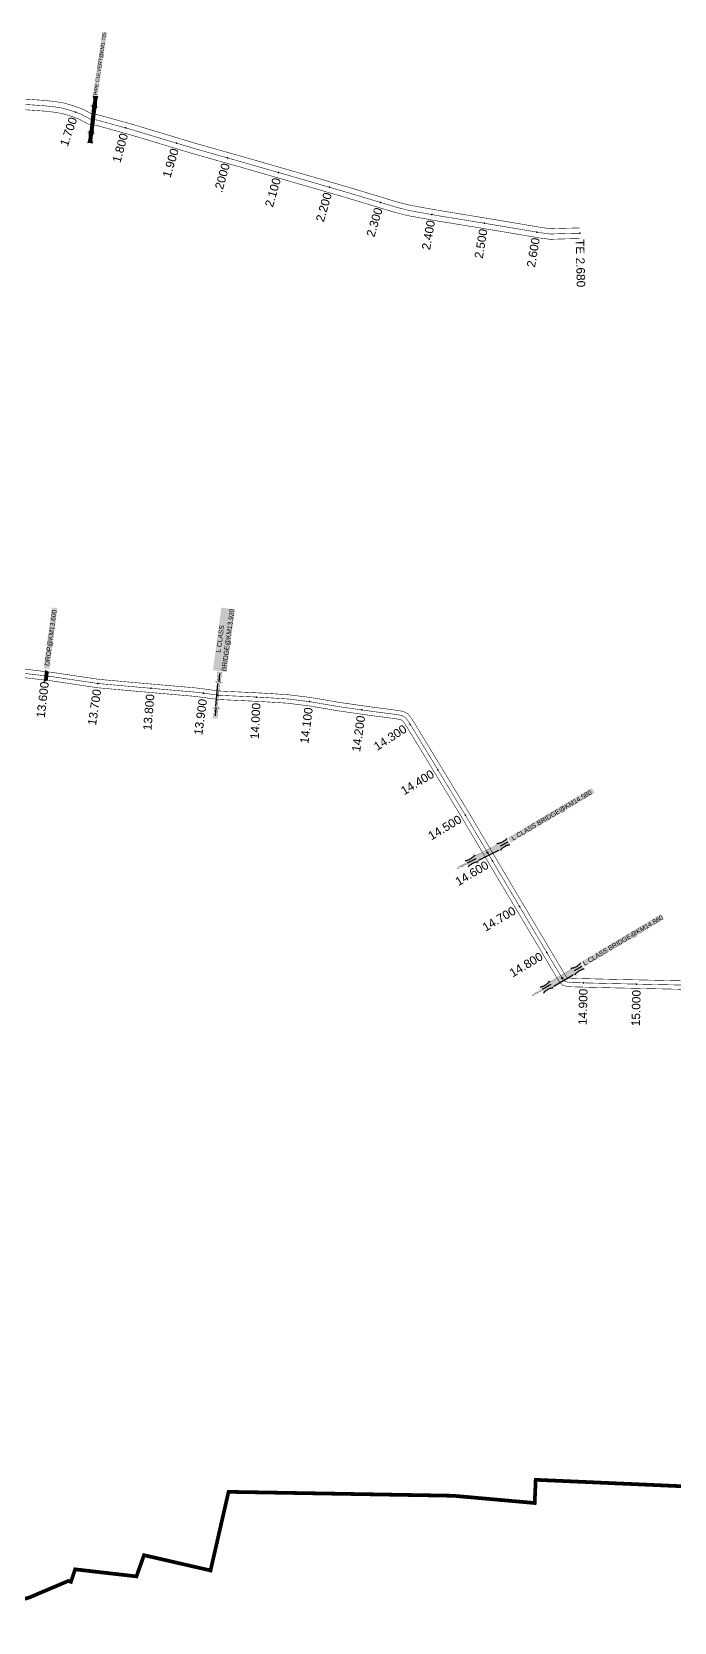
# Model space of a CAD drawing. Header units: inches. Extents: x 174104 to 230935, y 1583276 to 1631460.
# Drawn here: x 193904 to 195115, y 1616993 to 1619986 of the extents above; entities that cross this region are included whole.
import ezdxf
from ezdxf.enums import TextEntityAlignment as Align

# ---------------------------------------------------------------- set-up
doc = ezdxf.new("R2010")
doc.units = ezdxf.units.IN
doc.header["$LTSCALE"] = 15
doc.header["$MEASUREMENT"] = 0
doc.linetypes.add('ACAD_ISO02W100', pattern=[15, 12, -3])
doc.linetypes.add('HIDDEN2', pattern=[0.1875, 0.125, -0.0625])
for name, color, linetype in [('CANAL1', 7, 'Continuous'), ('CHANAGE', 1, 'Continuous'), ('CS', 134, 'Continuous'), ('CSMark', 72, 'Continuous'), ('POINT', 2, 'Continuous'), ('STRUCTURE', 5, 'Continuous'), ('text2', 7, 'Continuous'), ('VILLAGE BOUNDRY', 5, 'Continuous')]:
    doc.layers.add(name, color=color, linetype=linetype)
doc.styles.get("Standard").update_dxf_attribs({"font": 'arial.ttf'})
doc.dimstyles.get("Standard").update_dxf_attribs({"dimtxt": 0.18, "dimasz": 0.18, "dimexe": 0.18, "dimexo": 0.0625, "dimgap": 0.09, "dimtad": 0, "dimtih": 1, "dimtoh": 1, "dimdec": 4, "dimzin": 0, "dimdsep": 46, "dimtxsty": 'Standard', "dimcen": 0.09, "dimadec": 0, "dimazin": 0, "dimtfac": 1, "dimtdec": 4, "dimtofl": 0, "dimtmove": 0, "dimatfit": 3, "dimfxl": 1, "dimtolj": 1, "dimtzin": 0, "dimarcsym": 0})

# ---------------------------------------------------------------- blocks, each defined once
blk = doc.blocks.new('DROP')
h = blk.add_hatch()
h.set_pattern_fill('ANSI31', color=1, scale=10, angle=45)
h.set_pattern_definition([(90, (-324.4107, -25.7687), (-1.25, 0), [])])
h.paths.add_polyline_path([(-9.9, -4.3), (-13.8, 4.1), (13.8, 4.1), (10.2, -4.3)])
at = {"layer": 'STRUCTURE', "color": 5, "const_width": 0.49}
blk.add_lwpolyline([(-9.9, -4.3), (-13.8, 4.1), (13.8, 4.1), (10.2, -4.3), (-9.9, -4.3)], dxfattribs=at)
at = {"layer": 'STRUCTURE', "color": 5}
blk.add_circle((0, 0), 1.33, dxfattribs=at)
blk = doc.blocks.new('SLB')
at = {"layer": 'STRUCTURE'}
h = blk.add_hatch(dxfattribs=at)
h.set_pattern_fill('DOTS', color=6, scale=20, angle=320.3722, style=0)
h.set_pattern_definition([(320.372247934, (-159.4327, -72.9564), (1.2786241598, 0.5641323054), [0, -1.25])])
h.paths.add_polyline_path([(769699.5, 1706871.1), (769699.5, 1706861.1), (769729.1, 1706861.1), (769732.1, 1706863.1), (769792.1, 1706863.1), (769795.1, 1706861.1), (769824.7, 1706861.1), (769824.7, 1706871.1), (769795.1, 1706871.1), (769792.1, 1706869.1), (769732.1, 1706869.1), (769729.1, 1706871.1)])
at = {"layer": 'STRUCTURE', "color": 6, "linetype": 'ACAD_ISO02W100', "ltscale": 0.5, "const_width": 0.5}
for points in [[(769699.5, 1706871.1), (769729.1, 1706871.1)], [(769699.5, 1706861.1), (769729.1, 1706861.1)], [(769795.1, 1706871.1), (769824.7, 1706871.1)], [(769795.1, 1706861.1), (769824.7, 1706861.1)]]:
    blk.add_lwpolyline(points, dxfattribs=at)
at = {"layer": 'STRUCTURE', "color": 6, "const_width": 0.628}
for points in [[(769726.1, 1706877.1), (769726.1, 1706873.1), (769732.1, 1706869.1), (769792.1, 1706869.1), (769798.1, 1706873.1), (769798.1, 1706877.1)], [(769726.1, 1706855.1), (769726.1, 1706859.1), (769732.1, 1706863.1), (769792.1, 1706863.1), (769798.1, 1706859.1), (769798.1, 1706855.1)]]:
    blk.add_lwpolyline(points, dxfattribs=at)
at = {"layer": 'STRUCTURE', "color": 6}
blk.add_lwpolyline([(769732.1, 1706863.1), (769792.1, 1706863.1)], dxfattribs=at)
blk.add_lwpolyline([(769732.1, 1706863.1), (769792.1, 1706863.1)], dxfattribs=at)
at = {"layer": 'STRUCTURE', "color": 0}
blk.add_circle((769762.1, 1706866.1), 1.24, dxfattribs=at)
for points in [[(769703.8, 1706866), (769726.7, 1706866)], [(769818.6, 1706865.8), (769795.7, 1706865.8)]]:
    blk.add_leader(points, dimstyle='Standard', override={"dimasz": 10, "dimgap": 0.09, "dimtad": 0}, dxfattribs=at)
blk = doc.blocks.new('SP')
at = {"layer": 'STRUCTURE'}
h = blk.add_hatch(dxfattribs=at)
h.set_pattern_fill('DASH', color=256, scale=8, style=0)
edge = h.paths.add_edge_path()
edge.add_spline(control_points=[(769825.7, 1706742.1), (769825.3, 1706741.8), (769823.8, 1706740.8), (769820.9, 1706740.3), (769817, 1706739.7), (769811.4, 1706738.9), (769804, 1706739.7), (769798.4, 1706741), (769795.6, 1706741.6)], knot_values=[0, 0, 0, 0, 1.613557, 5.24513, 8.624976, 13.470124, 22.190216, 30.746377, 30.746377, 30.746377, 30.746377], degree=3, periodic=0)
edge.add_line((769795.6, 1706741.6), (769792.6, 1706739.6))
edge.add_line((769792.6, 1706739.6), (769732.6, 1706739.6))
edge.add_line((769732.6, 1706739.6), (769729.6, 1706741.6))
edge.add_spline(control_points=[(769729.6, 1706741.6), (769726.9, 1706740.9), (769721.3, 1706739.5), (769713.9, 1706738.5), (769708.3, 1706739.1), (769704.4, 1706739.6), (769701.5, 1706740), (769700, 1706741), (769699.5, 1706741.3)], knot_values=[0, 0, 0, 0, 8.556161, 17.276253, 22.121402, 25.501247, 29.13282, 30.746377, 30.746377, 30.746377, 30.746377], degree=3, periodic=0)
edge.add_line((769699.5, 1706741.3), (769699.5, 1706722.1))
edge.add_spline(control_points=[(769699.5, 1706722.1), (769700, 1706722.4), (769701.4, 1706723.4), (769704.3, 1706724), (769708.2, 1706724.5), (769713.8, 1706725.3), (769721.2, 1706724.5), (769726.8, 1706723.3), (769729.6, 1706722.6)], knot_values=[0, 0, 0, 0, 1.613557, 5.24513, 8.624976, 13.470124, 22.190216, 30.746377, 30.746377, 30.746377, 30.746377], degree=3, periodic=0)
edge.add_line((769729.6, 1706722.6), (769732.6, 1706724.6))
edge.add_line((769732.6, 1706724.6), (769792.6, 1706724.6))
edge.add_line((769792.6, 1706724.6), (769795.6, 1706722.6))
edge.add_spline(control_points=[(769795.6, 1706722.6), (769798.4, 1706723.3), (769803.9, 1706724.8), (769811.3, 1706725.8), (769817, 1706725.1), (769820.9, 1706724.7), (769823.8, 1706724.2), (769825.2, 1706723.3), (769825.7, 1706723)], knot_values=[0, 0, 0, 0, 8.556161, 17.276253, 22.121402, 25.501247, 29.13282, 30.746377, 30.746377, 30.746377, 30.746377], degree=3, periodic=0)
edge.add_line((769825.7, 1706723), (769825.7, 1706742.1))
h.paths.add_polyline_path([(769764.2, 1706732.1, -1), (769761.1, 1706732.1, -1)], flags=0)
h.paths.add_polyline_path([(769761.1, 1706732.1, 1), (769764.2, 1706732.1, 1)], flags=16)
at = {"layer": 'STRUCTURE', "const_width": 0.628}
for points in [[(769726.6, 1706747.6), (769726.6, 1706743.6), (769732.6, 1706739.6), (769792.6, 1706739.6), (769798.6, 1706743.6), (769798.6, 1706747.6)], [(769726.6, 1706716.6), (769726.6, 1706720.6), (769732.6, 1706724.6), (769792.6, 1706724.6), (769798.6, 1706720.6), (769798.6, 1706716.6)]]:
    blk.add_lwpolyline(points, dxfattribs=at)
at = {"layer": 'STRUCTURE', "color": 3}
blk.add_lwpolyline([(769732.6, 1706724.6), (769792.6, 1706724.6)], dxfattribs=at)
blk.add_lwpolyline([(769732.6, 1706724.6), (769792.6, 1706724.6)], dxfattribs=at)
at = {"layer": 'STRUCTURE', "color": 0}
blk.add_circle((769762.6, 1706732.1), 1.55, dxfattribs=at)
at = {"layer": 'STRUCTURE'}
for points in [[(769699.5, 1706741.3), (769700.9, 1706740.5), (769704.4, 1706739.6), (769707.8, 1706739.2), (769712.6, 1706738.8), (769721.3, 1706739.7), (769729.6, 1706741.6)], [(769699.5, 1706722.1), (769700.9, 1706723), (769704.4, 1706724), (769707.7, 1706724.5), (769712.5, 1706725), (769721.2, 1706724.4), (769729.6, 1706722.6)], [(769825.7, 1706742.1), (769824.3, 1706741.3), (769820.8, 1706740.3), (769817.5, 1706739.8), (769812.7, 1706739.2), (769804, 1706739.9), (769795.6, 1706741.6)], [(769825.7, 1706723), (769824.3, 1706723.8), (769820.8, 1706724.7), (769817.4, 1706725.1), (769812.6, 1706725.5), (769803.9, 1706724.6), (769795.6, 1706722.6)]]:
    blk.add_spline(points, degree=3, dxfattribs=at)
at = {"layer": 'STRUCTURE', "color": 0}
blk.add_text('STREAM', height=5, dxfattribs=at).set_placement((769684.3, 1706732.1), align=Align.MIDDLE_CENTER)
for points in [[(769727.4, 1706732.1), (769700.8, 1706732.1)], [(769824.4, 1706732.1), (769800.5, 1706732.1)]]:
    blk.add_leader(points, dimstyle='Standard', override={"dimasz": 10, "dimgap": 0.09, "dimtad": 0}, dxfattribs=at)
blk = doc.blocks.new('PIPE C')
at = {"layer": 'STRUCTURE'}
h = blk.add_hatch(dxfattribs=at)
h.set_pattern_fill('DASH', color=256, scale=5.6, angle=-90, style=0)
h.set_pattern_definition([(270, (-1194663.9188, 538833.8274), (0.7, -0.7), [0.7, -0.7])])
edge = h.paths.add_edge_path()
edge.add_spline(control_points=[(4.6, -44.2), (4.4, -43.9), (3.7, -42.8), (3.2, -40.8), (2.9, -38.1), (2.3, -34.2), (2.9, -29), (3.8, -25), (4.2, -23.1)], knot_values=[0, 0, 0, 0, 1.613557, 5.24513, 8.624976, 13.470124, 22.190216, 30.746377, 30.746377, 30.746377, 30.746377], degree=3, periodic=0)
edge.add_line((4.2, -23.1), (2.8, -21))
edge.add_line((2.8, -21), (2.8, 21))
edge.add_line((2.8, 21), (4.2, 23.1))
edge.add_spline(control_points=[(4.2, 23.1), (3.7, 25), (2.7, 28.9), (2, 34.1), (2.4, 38), (2.7, 40.8), (3.1, 42.8), (3.8, 43.8), (4, 44.2)], knot_values=[0, 0, 0, 0, 8.556161, 17.276253, 22.121402, 25.501247, 29.13282, 30.746377, 30.746377, 30.746377, 30.746377], degree=3, periodic=0)
edge.add_line((4, 44.2), (-4.6, 44.2))
edge.add_spline(control_points=[(-4.6, 44.2), (-4.4, 43.9), (-3.7, 42.8), (-3.2, 40.8), (-2.9, 38.1), (-2.3, 34.2), (-2.9, 29), (-3.8, 25), (-4.2, 23.1)], knot_values=[0, 0, 0, 0, 1.613557, 5.24513, 8.624976, 13.470124, 22.190216, 30.746377, 30.746377, 30.746377, 30.746377], degree=3, periodic=0)
edge.add_line((-4.2, 23.1), (-2.8, 21))
edge.add_line((-2.8, 21), (-2.8, -21))
edge.add_line((-2.8, -21), (-4.2, -23.1))
edge.add_spline(control_points=[(-4.2, -23.1), (-3.7, -25), (-2.7, -28.9), (-2, -34.1), (-2.4, -38), (-2.7, -40.8), (-3.1, -42.8), (-3.8, -43.8), (-4, -44.2)], knot_values=[0, 0, 0, 0, 8.556161, 17.276253, 22.121402, 25.501247, 29.13282, 30.746377, 30.746377, 30.746377, 30.746377], degree=3, periodic=0)
edge.add_line((-4, -44.2), (4.6, -44.2))
blk.add_circle((0, 0), 0.657)
at = {"layer": 'STRUCTURE', "const_width": 0.44}
for points in [[(-8.4, 25.2), (-5.6, 25.2), (-2.8, 21), (-2.8, -21), (-5.6, -25.2), (-8.4, -25.2)], [(8.4, 25.2), (5.6, 25.2), (2.8, 21), (2.8, -21), (5.6, -25.2), (8.4, -25.2)]]:
    blk.add_lwpolyline(points, dxfattribs=at)
at = {"layer": 'STRUCTURE', "color": 3}
for points in [[(-2.8, 21), (-2.8, -21)], [(-2.8, 21), (-2.8, -21)], [(2.8, 21), (2.8, -21)]]:
    blk.add_lwpolyline(points, dxfattribs=at)
at = {"layer": 'STRUCTURE'}
for points in [[(-4.6, 44.2), (-4, 43.2), (-3.3, 40.8), (-2.9, 38.4), (-2.5, 35.1), (-3, 29), (-4.2, 23.1)], [(4, 44.2), (3.4, 43.2), (2.8, 40.7), (2.5, 38.4), (2.2, 35), (2.8, 28.9), (4.2, 23.1)], [(-4, -44.2), (-3.4, -43.2), (-2.8, -40.7), (-2.5, -38.4), (-2.2, -35), (-2.8, -28.9), (-4.2, -23.1)], [(4.6, -44.2), (4, -43.2), (3.3, -40.8), (2.9, -38.4), (2.5, -35.1), (3, -29), (4.2, -23.1)]]:
    blk.add_spline(points, degree=3, dxfattribs=at)
at = {"layer": 'STRUCTURE', "color": 0}
for points in [[(-0.2, 44.3), (-0.2, 28.7)], [(0, -23.2), (0, -38.9)]]:
    blk.add_leader(points, dimstyle='Standard', override={"dimscale": 0.062085, "dimtxt": 50, "dimasz": 100, "dimgap": 0.09, "dimtad": 0, "dimzin": 2}, dxfattribs=at)

msp = doc.modelspace()

# ---------------------------------------------------------------- linework, layer by layer
at = {"layer": 'CANAL1', "color": 200, "const_width": 1}
for points in [[(193876.70574, 1619840.43762), (193926.43036, 1619837.01767), (193944.76599, 1619835.03428), (193959.91406, 1619832.62977), (193973.84115, 1619828.63882), (193992.52591, 1619822.10215), (194010.28877, 1619812.47574), (194024.53682, 1619810.34616), (194088.17045, 1619792.77285), (194207.27567, 1619756.90046), (194297.93938, 1619731.2849), (194423.26124, 1619695.25764), (194496.55746, 1619673.93109), (194589.5867, 1619645.8878), (194613.30884, 1619640.00136), (194643.45299, 1619634.52344), (194673.19101, 1619629.2871), (194706.45264, 1619623.89345), (194753.79607, 1619616.1106), (194803.73305, 1619607.82293), (194862.09872, 1619597.89369), (194880.47719, 1619595.5315), (194907.58559, 1619596.33685), (194936.80104, 1619597.02478)], [(193877.74507, 1619860.41339), (193928.19264, 1619856.94371), (193947.41077, 1619854.86486), (193964.25253, 1619852.19151), (193979.90304, 1619847.70669), (194000.64468, 1619840.45045), (194016.72488, 1619831.73593), (194028.69224, 1619829.94724), (194093.71705, 1619811.98974), (194212.87885, 1619776.1003), (194303.42119, 1619750.51903), (194428.81791, 1619714.47025), (194502.23755, 1619693.10779), (194594.88451, 1619665.17974), (194617.5094, 1619659.56557), (194646.97512, 1619654.21094), (194676.52599, 1619649.00756), (194709.67546, 1619643.63209), (194757.05545, 1619635.84323), (194807.04741, 1619627.54644), (194865.05188, 1619617.67865), (194881.46115, 1619615.56956), (194907.05323, 1619616.32985), (194936.33023, 1619617.01924)], [(193858.51523, 1618790.37504), (193942.67508, 1618780.39847), (194030.44766, 1618767.35488), (194109.97913, 1618760.16979), (194214.3398, 1618751.10279), (194257.05686, 1618745.36945), (194337.21019, 1618741.52894), (194387.5341, 1618738.35565), (194430.1458, 1618733.02351), (194485.67657, 1618723.60919), (194547.01852, 1618714.87655), (194584.61857, 1618710.02651), (194604.05533, 1618707.06403), (194613.37741, 1618701.69015), (194618.17388, 1618695.61949), (194625.94948, 1618683.59681), (194657.45286, 1618631.80548), (194724.26673, 1618521.74552), (194771.76758, 1618441.66638), (194885.42357, 1618250.38145), (194906.17265, 1618215.53792), (194910.01753, 1618209.38557), (194911.2767, 1618207.37073), (194912.78868, 1618205.89972), (194921.49459, 1618204.61748), (195005.55127, 1618202.53189), (195165.9111, 1618199.12134)], [(193856.40677, 1618774.51296), (193940.55692, 1618764.53753), (194028.55034, 1618751.46112), (194108.56687, 1618744.23221), (194212.5822, 1618735.19521), (194255.60714, 1618729.42055), (194336.32381, 1618725.55306), (194386.0359, 1618722.41835), (194427.8142, 1618717.19049), (194483.21143, 1618707.79881), (194544.86748, 1618699.02145), (194582.38943, 1618694.18149), (194598.67067, 1618691.69997), (194602.72659, 1618689.36185), (194605.15012, 1618686.29451), (194612.39452, 1618675.09319), (194643.78314, 1618623.49052), (194710.54727, 1618513.51248), (194758.00642, 1618433.50362), (194871.66843, 1618242.20855), (194892.51335, 1618207.20408), (194896.44922, 1618200.90613), (194898.7333, 1618197.25127), (194905.33932, 1618190.82428), (194920.12541, 1618188.64652), (195005.18273, 1618186.53611), (195165.6789, 1618183.12266)]]:
    msp.add_lwpolyline(points, dxfattribs=at)
at = {"layer": 'CANAL1', "color": 1, "linetype": 'HIDDEN2', "ltscale": 4, "const_width": 1}
for points in [[(193877.22541, 1619850.42551), (193927.3115, 1619846.98069), (193946.08838, 1619844.94957), (193962.08329, 1619842.41064), (193976.8721, 1619838.17275), (193996.58529, 1619831.2763), (194013.50682, 1619822.10583), (194026.61453, 1619820.1467), (194090.94375, 1619802.3813), (194210.07726, 1619766.50038), (194300.68029, 1619740.90196), (194426.03958, 1619704.86395), (194499.39751, 1619683.51944), (194592.2356, 1619655.53377), (194615.40912, 1619649.78347), (194645.21406, 1619644.36719), (194674.8585, 1619639.14733), (194708.06405, 1619633.76277), (194755.42576, 1619625.97692), (194805.39023, 1619617.68468), (194863.5753, 1619607.78617), (194880.96917, 1619605.55053), (194907.31941, 1619606.33335), (194936.56563, 1619607.02201)], [(193857.461, 1618782.444), (193941.616, 1618772.468), (194029.499, 1618759.408), (194109.273, 1618752.201), (194213.461, 1618743.149), (194256.332, 1618737.395), (194336.767, 1618733.541), (194386.785, 1618730.387), (194428.98, 1618725.107), (194484.444, 1618715.704), (194545.943, 1618706.949), (194583.504, 1618702.104), (194601.363, 1618699.382), (194608.052, 1618695.526), (194611.662, 1618690.957), (194619.172, 1618679.345), (194650.618, 1618627.648), (194717.407, 1618517.629), (194764.887, 1618437.585), (194878.546, 1618246.295), (194899.343, 1618211.371), (194903.23338, 1618205.14585), (194905.005, 1618202.311), (194909.064, 1618198.362), (194920.81, 1618196.632), (195005.367, 1618194.534), (195165.795, 1618191.122)]]:
    msp.add_lwpolyline(points, dxfattribs=at)
at = {"layer": 'CS', "color": 3}
for p in [(193986.07603, 1619834.95286), (194080.9469, 1619805.14206), (194176.76473, 1619776.53353), (194272.83007, 1619748.77059), (194368.97384, 1619721.26908), (194465.04503, 1619693.51477), (194560.88738, 1619664.98357), (194658.10481, 1619642.09736), (194756.75938, 1619625.75559), (194855.37603, 1619609.18104), (194936.56563, 1619607.02201)]:
    msp.add_point(p, dxfattribs=at)
at = {"layer": 'POINT'}
msp.add_point((194019, 1619821, 123), dxfattribs=at)
at = {"layer": 'text2', "color": 2, "linetype": 'Continuous'}
for p in [(193929.73587, 1618773.87631), (193931.29219, 1618773.81032, 1), (194028.6964, 1618759.52727), (194128.29105, 1618750.54868), (194227.84126, 1618741.21893), (194253.9615, 1618737.71316, 1), (194327.50414, 1618733.98483), (194427.07992, 1618725.34476), (194525.85615, 1618709.80856), (194617.21718, 1618682.36755), (194669.24278, 1618596.96811), (194721.07297, 1618511.44874), (194762.81564, 1618441.07699, 1), (194772.09915, 1618425.44684), (194823.17979, 1618339.47726), (194874.26043, 1618253.50768), (194903, 1618205, 61), (194943.54644, 1618196.06787), (195043.51878, 1618193.72258)]:
    msp.add_point(p, dxfattribs=at)
at = {"layer": 'VILLAGE BOUNDRY', "linetype": 'HIDDEN2', "ltscale": 20, "const_width": 7}
msp.add_lwpolyline([(193635.8574, 1616972.76403), (193699.35094, 1616990.8298), (193828.5471, 1617018.3612), (193899.37601, 1617039.20447), (193972.63981, 1617070.26992), (193977.69379, 1617068.57822), (193985.59651, 1617092.18776), (194101.25168, 1617078.90501), (194115.44049, 1617118.81501), (194189.3644, 1617101.87097), (194240.81043, 1617090.07907), (194274.72731, 1617238.05255), (194698.10182, 1617230.69043), (194851.58856, 1617217.01642), (194853.51355, 1617260.7137), (195206.61819, 1617245.15845)], dxfattribs=at)

# ---------------------------------------------------------------- block references
at = {"xscale": 0.7699999999999999, "yscale": 0.7699999999999999, "zscale": 0.7699999999999999, "rotation": 83.75466461470087}
msp.add_blockref('DROP', (193931.29219, 1618773.81032, 1), dxfattribs=at)
at = {"layer": 'CHANAGE', "color": 3, "rotation": 353.1803596197273}
msp.add_blockref('PIPE C', (194019, 1619821, 123), dxfattribs=at)
at = {"layer": 'STRUCTURE', "color": 0}
for name, p, xscale, yscale, zscale, rotation in [('SLB', (-944117.9578, 2268362.88429, 1), 0.6999999999999998, 0.6999999999999998, 0.6999999999999998, 264.5626682212041), ('SP', (263886.48296, 309662.35363, 1), 0.7, 0.7, 0.7, 27.29940201216556), ('SP', (333034.30477, 314901.79082), 0.7, 0.7, 0.7, 30.3260400959037)]:
    msp.add_blockref(name, p, dxfattribs=dict(at, xscale=xscale, yscale=yscale, zscale=zscale, rotation=rotation))

# ---------------------------------------------------------------- texts
at = {"layer": 'CHANAGE'}
for s, rotation, p in [('1.700', 70.71816063, (193982.44366, 1619824.56989)), ('1.800', 74.56177225, (194078.01871, 1619794.53897)), ('1.900', 73.23862331, (194173.59248, 1619766.00087)), ('.2000', 74.22322031, (194269.83928, 1619738.18498)), ('2.100', 73.96123105, (194365.93467, 1619710.69726)), ('2.200', 73.77691429, (194461.97187, 1619682.95278)), ('2.300', 73.22477708, (194557.71258, 1619654.45168)), ('2.400', 80.01359441, (194656.19725, 1619631.26402)), ('2.500', 80.57692994, (194754.95843, 1619614.90402)), ('2.600', 80.34520864, (194853.53121, 1619598.33684))]:
    msp.add_text(s, height=16, rotation=rotation, dxfattribs=at).set_placement(p, align=Align.MIDDLE_RIGHT)
msp.add_text('TE 2.680', height=16, rotation=271.3488962, dxfattribs=at).set_placement((194936.82458, 1619596.02506), align=Align.MIDDLE_LEFT)
at = {"layer": 'CSMark', "color": 1}
for s, rotation, p in [('13.600', 83.2395263, (193928.44096, 1618762.95279)), ('13.700', 81.54732558, (194027.07948, 1618748.64676)), ('13.800', 85.0345311, (194127.33894, 1618739.58997)), ('13.900', 82.35563897, (194226.378, 1618730.31669)), ('14.000', 87.25680189, (194326.97768, 1618722.99743)), ('14.100', 82.86746338, (194425.7141, 1618714.42989)), ('14.200', 81.89781216, (194524.30582, 1618698.91836)), ('14.300', 32.89255663, (194607.98059, 1618676.39383)), ('14.400', 31.26059271, (194659.8398, 1618591.25986)), ('14.500', 30.67530581, (194711.61217, 1618505.83685)), ('14.600', 30.71755984, (194762.64249, 1618419.82797)), ('14.700', 30.71755984, (194813.72314, 1618333.85839)), ('14.800', 30.71755984, (194864.80378, 1618247.88881)), ('14.900', 88.57868797, (194943.27359, 1618185.07126)), ('15.000', 88.78161054, (195043.28489, 1618182.72507))]:
    msp.add_text(s, height=16, rotation=rotation, dxfattribs=at).set_placement(p, align=Align.MIDDLE_RIGHT)
at = {"layer": 'STRUCTURE', "color": 5, "attachment_point": 1, "bg_fill": 1, "box_fill_scale": 1.1, "bg_fill_color": 7, "bg_fill_true_color": 16777215, "bg_fill_transparency": 0}
for s, insert, char_height, width, rotation in [('PIPE CULVERT@KM1.735', (194020.14024, 1619867.33701), 7, 119.3135198, 81.49926083), ('\\pi4.45805;DROP@KM13.600', (193927.36084, 1618788.97228), 9, 113.7483061, 82.35563887), ('\\pi33.5213;L CLASS \\P\\pi0.21025;BRIDGE@KM13.920', (194246.37571, 1618785.28847), 9, 117.1810797, 82.35563887), ('\\pi5.06432;L CLASS BRIDGE@KM14.580', (194802.19608, 1618468.71344), 9, 182.0986357, 30.6753058), ('\\pi0.50544;L CLASS BRIDGE@KM14.860', (194940.65777, 1618235.52936), 9, 172.9808595, 30.77350553)]:
    msp.add_mtext(s, dxfattribs=dict(at, insert=insert, char_height=char_height, width=width, rotation=rotation))

doc.saveas('drawing.dxf')
